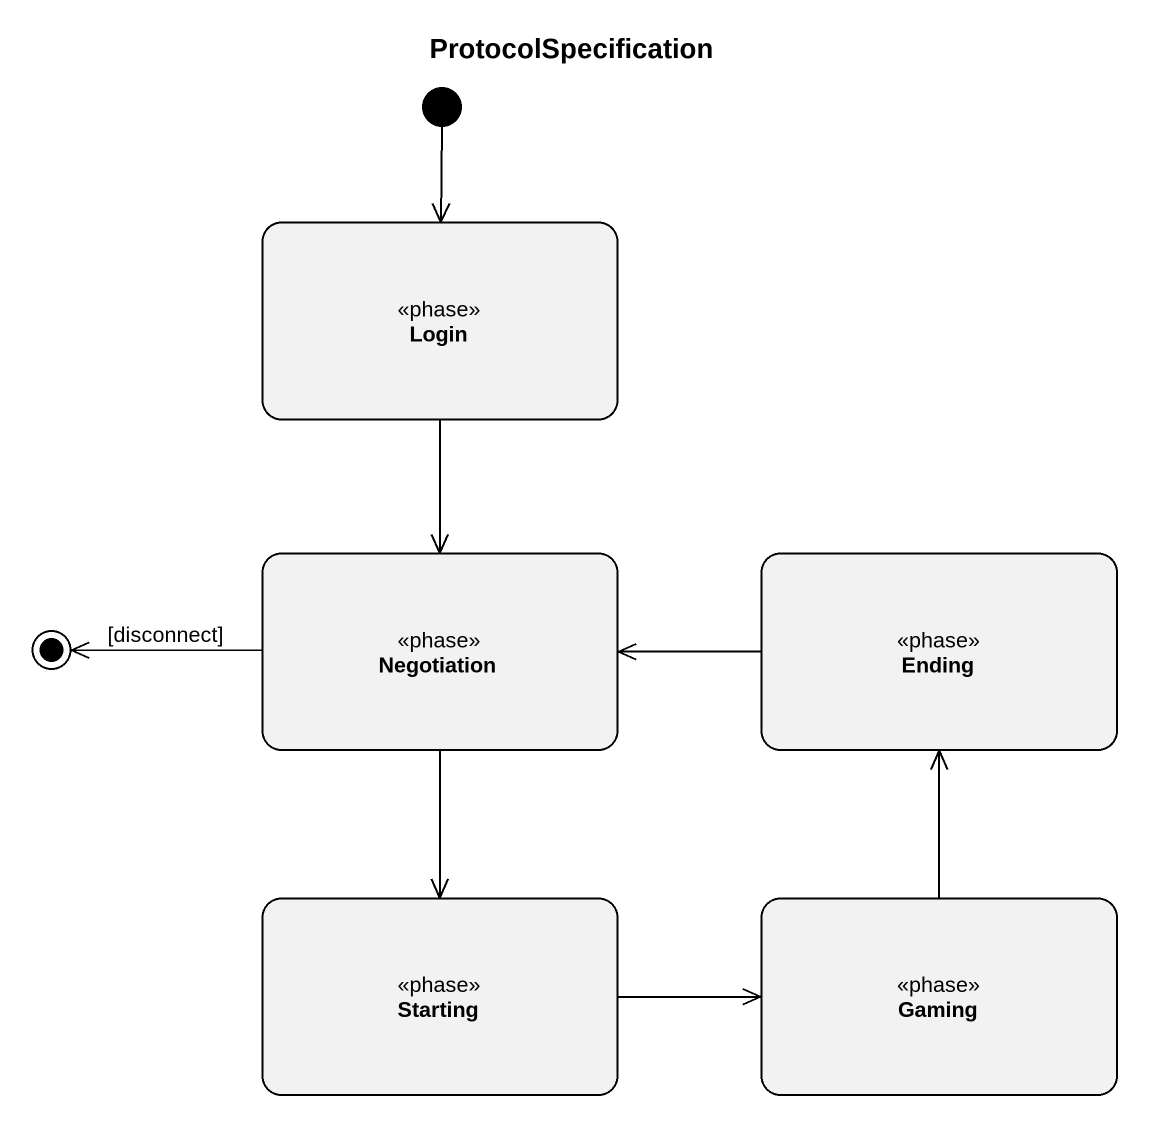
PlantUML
@startuml
title ProtocolSpecification
hide empty description
state Login <<phase>>
state Negotiation <<phase>>
state Ending <<phase>>
state Starting <<phase>>
state Gaming <<phase>>
[*] --> Login
Login --> Negotiation
Negotiation --> Starting
Ending -left-> Negotiation
Starting -right-> Gaming
Gaming -up-> Ending
Negotiation -left-> [*] : [disconnect]
@enduml
